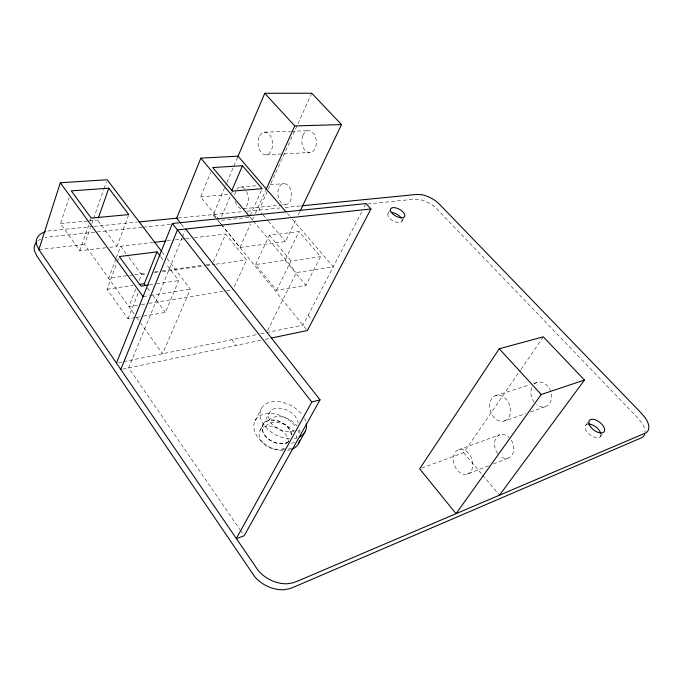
<?xml version="1.0" encoding="UTF-8"?>
<svg xmlns="http://www.w3.org/2000/svg" width="683" height="683" viewBox="0 0 683 683"><rect width="100%" height="100%" fill="white"/><g stroke="black" fill="none" stroke-linecap="round" stroke-linejoin="round"><path stroke-width="0.51" stroke-dasharray="3.42 2.56" d="M105.609 247.784L79.817 250.772L60.548 223.563L69.026 197.814M79.817 250.772L88.764 225.014M90.147 221.053L91.18 218.082M134.064 313.864L84.53 244.488L90.446 227.55M91.838 223.563L93.23 219.576M93.58 218.586L103.679 189.686M104.021 188.687L106.463 181.712M109.741 247.306L116.964 246.469L97.584 220.054L98.284 218.065M116.964 246.469L128.413 215.589M115.931 258.857L108.674 278.305L128.617 275.531M116.289 257.892L120.643 246.221L153.188 242.448M135.26 317.569L127.994 318.816L107.043 289.216L117.058 262.494M117.433 261.504L118.543 258.533M135.78 289.148L128.899 306.624L140.45 304.746M139.23 280.406L141.526 274.583L128.865 257.397M127.994 318.816L138.197 293.109M182.088 237.889L128.686 367.881L239.955 529.607M182.489 236.907L184.922 230.999M219.149 219.636L200.631 196.858L210.688 172.423M143.558 316.144L165.346 312.396L178.715 280.585L165.943 263.706M215.948 217.868L213.267 214.573L226.56 183.266M226.901 182.455L238.06 156.176M221.488 216.537L231.17 194.04M231.588 193.067L232.433 191.112M167.122 258.635L190.335 289.182L162.545 353.76L140.877 323.409M213.42 261.939L225.638 234.047L246.58 259.916L233.782 287.791M261.324 190.608L249.329 217.373L219.806 220.447M221.275 224.434L239.964 247.451L250.482 224.126M252.232 220.233L253.547 217.322M255.297 213.429L265.38 191.069M311.713 93.247L258.891 210.048L262.306 214.095M255.655 264.552L269.341 235.208L299 231.605L320.506 256.671L305.993 285.34L276.598 290.318L255.655 264.552L285.11 260.291L299 231.605M239.964 247.451L285.511 241.594L296.533 218.577M298.369 214.744L299.743 211.867M276.598 290.318L290.924 260.991L320.506 256.671M267.531 330.666L296.32 272.577L333.261 266.788L290.181 216.733M361.717 211.85L303.03 325.151L260.735 333.765M364.159 207.145L365.542 204.473M255.032 420.822L261.29 408.767M260.078 430.273L263.194 424.339M263.032 424.817L269.358 412.805M388.029 213.711L390.232 209.596M401.911 221.386L404.558 216.545M421.667 468.103L463.663 452.701L520.403 370.186M521.009 369.307L543.344 336.821M585.741 425.227L588.225 421.974M600.314 436.591L602.782 433.432M467.232 474.13A12.968 9.246 69.5 0 0 468.606 453.358A12.968 9.246 69.5 0 0 453.29 458.114A12.968 9.246 69.5 0 0 467.232 474.13L488.721 465.755M493.502 463.885L509.125 457.789M458.711 449.653L499.956 434.729M504.541 420.95A13.421 10.066 70.7 0 0 506.146 399.085A13.421 10.066 70.7 0 0 489.677 404.806A13.421 10.066 70.7 0 0 504.541 420.95L525.534 413.625M530.529 411.875L545.529 406.641M495.551 395.67L529.743 384.76M533.764 383.47L536.778 382.514M122.744 369.119L260.974 340.219M265.098 339.357L270.255 338.281M118.458 362.733L122.564 361.896M123.589 361.691L256.603 334.61M136.301 317.39L142.525 316.314M141.501 304.575L147.81 303.551M148.86 303.38L225.552 290.915M226.602 290.745L232.903 289.72M143.089 296.584L149.389 295.602M150.439 295.432L190.335 289.182M149.329 284.939L155.63 284.008M156.68 283.855L178.715 280.585M107.043 289.216L132.929 285.417M129.668 275.386L133.859 274.805M134.91 274.66L146.461 273.055M154.853 271.885L161.154 271.014M162.204 270.869L202.083 265.32M206.283 264.739L212.584 263.869M141.526 274.583L146.777 273.849M154.127 272.816L158.328 272.235M162.537 271.646L205.609 265.636M206.659 265.482L215.06 264.312M216.11 264.167L246.58 259.916M166.84 240.86L174.191 240.015M175.241 239.887L184.692 238.794M185.742 238.674L189.942 238.188M194.143 237.701L225.638 234.047M38.88 249.585L84.53 244.488M142.149 227.285L48.638 236.958A26.133 15.316 16.8 0 0 45.112 237.556M143.199 227.183L170.622 224.34M367.556 203.986L413.676 199.223L418.696 199.376A17.732 8.375 29.2 0 1 421.146 199.906A18.834 8.896 29.2 0 1 422.435 200.281A18.441 8.717 29.2 0 1 432.433 205.207A17.835 8.427 29.2 0 1 435.822 207.888L637.572 417.723L641.704 422.726A21.523 10.945 37.9 0 1 645.085 432.057M92.828 226.5L50.679 230.675A26.236 15.257 17 0 0 47.136 231.255M93.887 226.397L137.035 222.12M178.237 218.039L242.977 211.628M247.22 211.209L279.748 207.991M285.033 207.461L301.784 205.805M243.379 208.708L278.092 205.352M279.142 205.25L285.46 204.644A10.544 6.821 84.1 0 0 290.275 188.739A10.544 6.821 84.1 0 0 278.433 189.012A10.544 6.821 84.1 0 0 285.46 204.644M60.548 223.563L88.064 220.959M89.123 220.857L97.584 220.054M200.631 196.858L229.104 194.467M240.604 187.014L257.5 185.691M270.169 184.7L283.897 183.625M266.148 154.836L309.817 152.531M264.423 132.169L290.523 131.29M291.564 131.256L308.264 130.701M287.398 213.497L289.481 215.922M262.989 214.906L267.762 220.566M268.445 221.377L285.511 241.594M463.663 452.701L481.925 474.335M482.599 475.137L498.829 494.372M269.341 235.208L290.924 260.991M249.944 216.989L252.676 220.259M253.35 221.079L296.32 272.577M285.11 260.291L305.993 285.34M308.135 315.307L312.532 320.668M220.635 223.648L216.622 218.697L220.609 223.614M221.309 224.476L307.384 330.512M213.267 214.573L215.939 217.86M181.277 224.041L184.555 228.216M231.844 339.647L236.224 345.393M161.965 251.848L164.543 255.237M160.838 256.953L163.391 260.325M120.643 246.221L128.233 256.535M147.408 287.953L150.499 292.17M152.975 295.543L165.346 312.396M136.54 317.339L140.254 322.538M240.561 530.486L243.583 534.883M240.92 208.605A10.937 6.779 83.8 0 1 235.302 201.408M234.781 194.843A10.937 6.779 83.8 0 1 244.616 188.781M246.606 191.539A10.937 6.779 83.8 0 1 244.343 208.255M534.217 384.068A12.832 9.972 69.8 0 1 547.971 386.501A12.832 9.972 69.8 0 1 549.832 403.132A12.832 9.972 69.8 0 1 536.522 404.635M534.217 402.27A12.832 9.972 69.8 0 1 532.399 386.347M511.277 440.185A12.422 9.195 68.6 0 1 511.909 455.441A12.422 9.195 68.6 0 1 499.828 455.851M497.659 453.503A12.422 9.195 68.6 0 1 496.396 437.402A12.422 9.195 68.6 0 1 509.176 437.572M290.437 449.781A24.528 16.631 27.7 0 1 287.62 450.421M282.975 450.669A24.528 16.631 27.7 0 1 255.288 432.962A24.528 16.631 27.7 0 1 266.601 413.642A24.528 16.631 27.7 0 1 296.431 427.686M297.942 430.264A24.528 16.631 27.7 0 1 299.419 434.2M288.533 441.722A15.607 10.578 27.7 0 1 264.85 435.25A15.607 10.578 27.7 0 1 272.696 420.071A15.607 10.578 27.7 0 1 291.607 435.788M297.062 437.88A24.75 16.52 27.7 0 1 294.236 438.503M289.566 438.717A24.75 16.52 27.7 0 1 261.828 421.309A24.75 16.52 27.7 0 1 271.911 401.826A24.75 16.52 27.7 0 1 302.031 414.632M304.481 418.474A24.75 16.52 27.7 0 1 305.6 421.095M294.424 430.273A15.743 10.51 27.7 0 1 271.049 422.948A15.743 10.51 27.7 0 1 278.707 408.135A15.743 10.51 27.7 0 1 298.121 423.136M37.847 240.928A26.133 15.316 16.8 0 1 41.065 238.93M401.988 219.345A7.931 3.867 28.6 0 1 393.015 220.916A7.931 3.867 28.6 0 1 389.78 212.601M600.912 434.695A9.238 4.909 37.6 0 1 589.933 434.764A9.238 4.909 37.6 0 1 587.491 424.211M284.359 448.168A15.547 10.621 27.6 0 1 261.034 440.433A15.547 10.621 27.6 0 1 270.169 426.013A15.547 10.621 27.6 0 1 288.252 442.029M291.359 448.236A17.656 11.995 27.9 0 1 282.378 449.047M265.585 426.423A17.656 11.995 27.9 0 1 293.869 431.793M296.004 435.438A17.656 11.995 27.9 0 1 296.815 438.076M288.491 441.705A15.615 10.587 27.7 0 1 264.97 435.6A15.615 10.587 27.7 0 1 271.911 420.096A15.615 10.587 27.7 0 1 291.479 435.037M294.612 442.388A17.732 11.961 28 0 1 291.299 443.284M286.723 443.327A17.732 11.961 28 0 1 285.614 443.173M268.701 420.523A17.732 11.961 28 0 1 297.079 425.979M299.231 429.624A17.732 11.961 28 0 1 300.05 432.254M302.808 135.627A10.945 7.248 86.4 0 0 309.066 152.531A10.945 7.248 86.4 0 0 315.392 136.677A10.945 7.248 86.4 0 0 302.808 135.627M259.036 137.274A11.372 7.214 86 0 0 265.397 154.836A11.372 7.214 86 0 0 271.578 138.393A11.372 7.214 86 0 0 259.036 137.274"/><path stroke-width="1.02" d="M161.325 251.002L107.154 179.723L60.326 182.771L38.88 249.585L258.2 570.501A29.198 22.283 32 0 0 263.638 575.701A30.163 23 32 0 0 280.858 583.333A30.769 23.453 32 0 0 283.155 583.632A29.036 22.155 32.1 0 0 287.569 583.717L292.905 582.838L297.728 581.062L645.145 433.184A21.591 10.894 37.8 0 0 645.418 418.098L641.26 413.087L438.469 203.192A17.886 8.375 29.2 0 0 435.062 200.512A18.501 8.666 29.2 0 0 425.039 195.56A18.885 8.845 29.2 0 0 423.75 195.184A17.784 8.324 29.2 0 0 421.3 194.646L416.271 194.476L301.784 205.805M98.642 217.066L108.81 188.201L71.305 190.881L91.18 218.082L128.78 214.599L108.81 188.201M145.556 285.426L144.318 283.744L157.005 251.89L119.286 256.552L140.937 286.186L148.279 285.101M116.409 363.151L172.381 223.495L366.003 203.585L370.937 208.964L307.384 330.512L271.288 338.059M286.006 211.884L238.06 156.176L200.836 158.132L176.684 218.193L180.619 223.204M120.763 369.537L177.401 229.923L370.937 208.964M237.769 156.859L264.765 93.272L311.713 93.247L341.517 124.588L300.204 210.91M231.802 190.557L242.474 165.73L262.178 188.696L232.433 191.112L212.703 167.54L242.474 165.73M265.824 190.105L294.749 125.945L341.517 124.588M320.045 399.82L311.781 402.082L236.233 538.691L244.19 535.762L320.045 399.82L185.725 229.027M298.369 443.813L304.994 431.98M499.239 348.765L419.669 468.837L456.056 513.667L541.209 394.501L584.452 380.055L543.344 336.821L499.239 348.765L541.209 394.501M499.512 495.175L584.452 380.055M139.144 284.504L144.318 283.744M154.238 242.328L165.79 240.988M139.144 221.915L177.17 218.142M264.765 93.272L294.749 125.945M200.836 158.132L249.261 216.178M172.381 223.495L311.781 402.082M157.005 251.89L160.198 256.108M60.326 182.771L143.089 296.584M39.042 249.824L36.447 244.377A26.236 15.257 17 0 1 45.53 231.691M299.624 440.484A24.528 16.631 27.7 0 1 291.743 449.32M306.274 423.699A24.75 16.52 27.7 0 1 299.606 436.889M36.592 242.141A26.133 15.316 16.8 0 0 34.415 250.746L36.993 256.193L254.639 576.572A29.053 22.334 32 0 0 260.044 581.762A30.018 23.051 32 0 0 277.196 589.344A30.624 23.504 32 0 0 279.475 589.634A28.891 22.206 32.1 0 0 283.88 589.702L289.199 588.814L294.014 587.021L641.354 437.854A21.523 10.945 37.9 0 0 644.82 433.936M391.154 212.481A7.931 3.867 28.6 0 1 401.399 218.15M588.379 424.092A9.238 4.909 37.6 0 1 600.758 433.492M392.426 213.617A7.957 3.85 28.6 0 0 404.558 216.545A7.957 3.85 28.6 0 0 395.824 207.88A7.957 3.85 28.6 0 0 392.426 213.617M590.368 426.508A9.272 4.883 37.5 0 0 604.011 431.852A9.272 4.883 37.5 0 0 595.781 420.011A9.272 4.883 37.5 0 0 590.368 426.508"/></g></svg>
